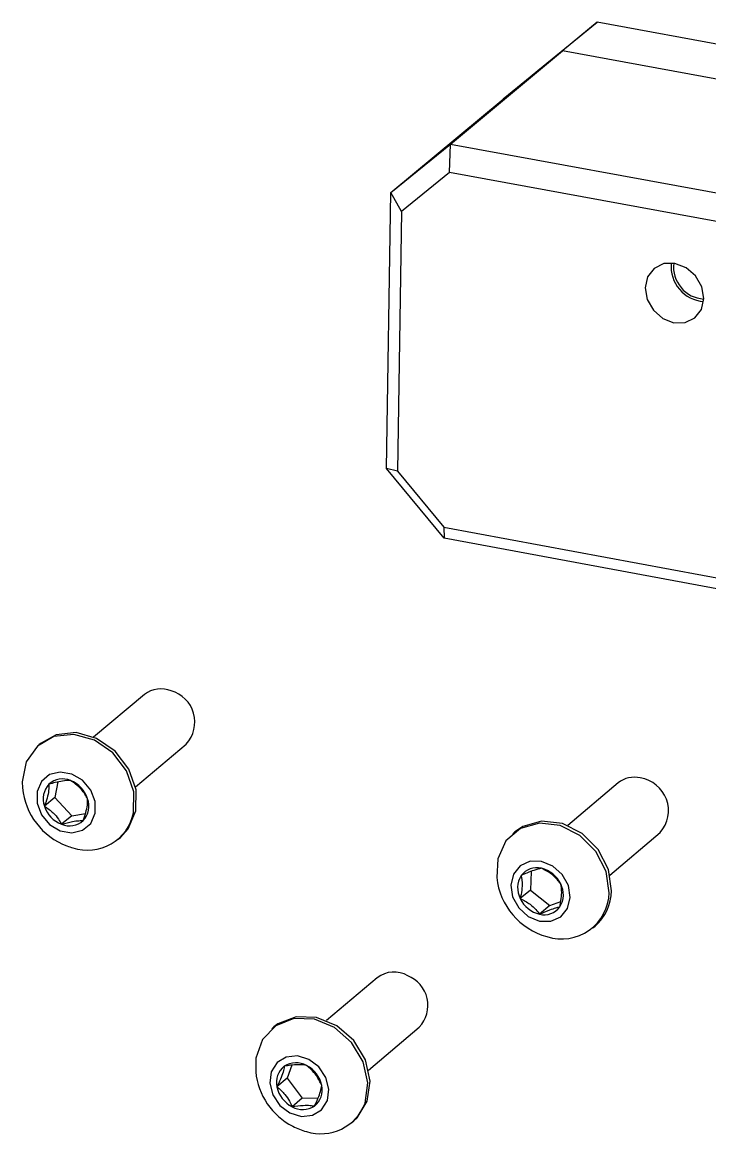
# Model space of a CAD drawing. Header units: millimetres. Extents: x 0 to 279, y 0 to 216.
# Drawn here: x 200.34 to 206.28, y 57.38 to 66.99 of the extents above; entities that cross this region are included whole.
import ezdxf

# ---------------------------------------------------------------- set-up
doc = ezdxf.new("R2010")
doc.units = ezdxf.units.MM

msp = doc.modelspace()

# ---------------------------------------------------------------- linework, layer by layer
at = {"color": 7, "linetype": 'Continuous', "lineweight": 25}
for p, q in [((204.7951, 66.5717), (205.3079, 66.9898)), ((205.3079, 66.9898), (205.0103, 66.7424)), ((213.4175, 65.503), (205.3079, 66.9898)), ((204.0405, 65.9363), (205.0103, 66.7424)), ((205.0103, 66.7424), (204.4973, 66.3242)), ((213.1241, 65.2536), (205.0103, 66.7424)), ((208.9276, 66.0236), (205.0103, 66.7424)), ((204.4973, 66.3242), (204.7951, 66.5717)), ((203.5268, 65.5175), (204.4973, 66.3242)), ((203.5268, 65.5175), (204.0405, 65.9363)), ((204.0328, 65.6905), (204.0405, 65.9363)), ((204.0405, 65.9363), (212.168, 64.4407)), ((204.0328, 65.6905), (203.6194, 65.3535)), ((212.0206, 64.2197), (204.0328, 65.6905)), ((203.4896, 63.1315), (203.5268, 65.5175)), ((203.6194, 65.3535), (203.5268, 65.5175)), ((203.6194, 65.3535), (203.5843, 63.1083)), ((203.5843, 63.1083), (203.4896, 63.1315)), ((203.9866, 62.527), (203.4896, 63.1315)), ((203.5843, 63.1083), (203.9843, 62.6216)), ((203.9843, 62.6216), (211.9624, 61.1397)), ((203.9843, 62.6216), (203.9866, 62.527)), ((212.1031, 61.0189), (203.9866, 62.527)), ((201.398, 61.1762), (200.9579, 60.8079)), ((200.503, 60.7563), (200.4841, 60.7405)), ((201.3185, 60.3784), (201.7582, 60.7472)), ((200.6486, 60.4193), (200.6212, 60.2842)), ((205.4901, 60.4107), (205.055, 60.0424)), ((200.6212, 60.2842), (200.5331, 60.2104)), ((200.6212, 60.2842), (200.7691, 60.127)), ((200.7691, 60.127), (200.681, 60.0532)), ((200.7691, 60.127), (200.8869, 60.1472)), ((204.5987, 59.9878), (204.58, 59.9719)), ((201.1696, 59.924), (201.1885, 59.9399)), ((205.4189, 59.614), (205.8537, 59.9827)), ((204.7381, 59.6458), (204.7319, 59.4851)), ((204.7319, 59.4851), (204.6444, 59.411)), ((204.7319, 59.4851), (204.8991, 59.3499)), ((204.8991, 59.3499), (204.8117, 59.2757)), ((204.8991, 59.3499), (204.9948, 59.3845)), ((205.2719, 59.1574), (205.2906, 59.1733)), ((203.409, 58.7265), (202.9708, 58.3557)), ((202.516, 58.3017), (202.4972, 58.2858)), ((203.3339, 57.9279), (203.7718, 58.2992)), ((202.6699, 57.9702), (202.63, 57.8569)), ((202.63, 57.8569), (202.5422, 57.7826)), ((202.63, 57.8569), (202.7602, 57.6847)), ((202.7602, 57.6847), (202.6725, 57.6104)), ((202.7602, 57.6847), (202.898, 57.689)), ((203.1875, 57.4725), (203.2063, 57.4885))]:
    msp.add_line(p, q, dxfattribs=at)
at = {"color": 7, "linetype": 'Continuous', "lineweight": 25, "flags": 128}
for points in [[(206.2306, 64.6005), (206.213, 64.7021), (206.1594, 64.7953), (206.0781, 64.866), (205.9814, 64.9034), (205.8841, 64.9018), (205.801, 64.8614), (205.7447, 64.7884), (205.7238, 64.694), (205.7415, 64.5924), (205.7951, 64.4992), (205.8763, 64.4285), (205.973, 64.3911), (206.0702, 64.3927), (206.1534, 64.433), (206.2097, 64.506), (206.2306, 64.6005)], [(201.303, 60.1536), (201.3051, 60.3344), (201.2426, 60.5148), (201.1238, 60.6706), (200.9649, 60.7806), (200.7873, 60.83), (200.6151, 60.8121), (200.4714, 60.7294), (200.3757, 60.5931), (200.3408, 60.4215), (200.343, 60.3682)], [(201.3218, 60.1694), (201.324, 60.3502), (201.2614, 60.5306), (201.1427, 60.6864), (200.9838, 60.7964), (200.8062, 60.8458), (200.6339, 60.8279), (200.503, 60.7563)], [(200.9703, 60.1485), (200.9703, 60.2497), (200.9322, 60.3498), (200.8616, 60.4336), (200.7694, 60.4882), (200.6696, 60.5054), (200.5775, 60.4826), (200.5069, 60.4232), (200.4687, 60.3363), (200.4687, 60.2351), (200.5069, 60.135), (200.5774, 60.0512), (200.6695, 59.9966), (200.7693, 59.9794), (200.8615, 60.0022), (200.9321, 60.0616), (200.9703, 60.1485)], [(201.1885, 59.9399), (201.2553, 60.0128), (201.3218, 60.1694)], [(205.4132, 59.4619), (205.3872, 59.6459), (205.2988, 59.819), (205.1599, 59.9576), (204.9895, 60.0431), (204.8104, 60.064), (204.6469, 60.0173), (204.5211, 59.9095), (204.4499, 59.7551), (204.4407, 59.5937)], [(205.4319, 59.4778), (205.4059, 59.6618), (205.3175, 59.8349), (205.1787, 59.9735), (205.0082, 60.059), (204.8291, 60.0798), (204.6657, 60.0332), (204.5987, 59.9878)], [(205.076, 59.4204), (205.0603, 59.5233), (205.0079, 59.6187), (204.9268, 59.6922), (204.8293, 59.7325), (204.7304, 59.7335), (204.6449, 59.695), (204.5861, 59.623), (204.5627, 59.5283), (204.5785, 59.4255), (204.6308, 59.3301), (204.7119, 59.2566), (204.8094, 59.2163), (204.9083, 59.2153), (204.9937, 59.2537), (205.0526, 59.3258), (205.076, 59.4204)], [(203.303, 57.642), (203.328, 57.8169), (203.2874, 58.0002), (203.1866, 58.1672), (203.0392, 58.2952), (202.8652, 58.3669), (202.6881, 58.3727), (202.5318, 58.3118), (202.4174, 58.1925), (202.3604, 58.0308), (202.3581, 57.9126)], [(203.3218, 57.6579), (203.3468, 57.8328), (203.3062, 58.0162), (203.2054, 58.1831), (203.058, 58.3111), (202.884, 58.3828), (202.7069, 58.3886), (202.5506, 58.3277), (202.516, 58.3017)], [(202.9781, 57.6639), (202.991, 57.7621), (202.9649, 57.8642), (202.9039, 57.9549), (202.8172, 58.0203), (202.7181, 58.0503), (202.6217, 58.0406), (202.5426, 57.9925), (202.4928, 57.9133), (202.48, 57.8152), (202.5061, 57.7131), (202.5671, 57.6224), (202.6537, 57.5571), (202.7528, 57.527), (202.8492, 57.5367), (202.9283, 57.5848), (202.9781, 57.6639)], [(203.2063, 57.4885), (203.2345, 57.515), (203.3218, 57.6579)]]:
    msp.add_lwpolyline(points, dxfattribs=at)
at = {"color": 7, "linetype": 'Continuous', "lineweight": 25}
for centre, radius, start, end in [((206.2513, 64.8774), 0.3037, 174.97797, 265.60184), ((206.2464, 64.8732), 0.2776, 173.30573, 266.76308), ((201.5388, 60.9987), 0.2266, 66.85233, 128.44427), ((201.5518, 60.9371), 0.2805, 317.38864, 74.24273), ((200.7063, 60.2737), 0.1845, 136.96316, 200.0775), ((200.6896, 60.2709), 0.1747, 66.972, 132.53044), ((200.6675, 60.1982), 0.2503, 17.71365, 68.82195), ((205.6293, 60.2422), 0.2185, 76.07191, 129.55477), ((205.6397, 60.1718), 0.2856, 318.54015, 81.50675), ((200.9353, 60.4238), 0.5949, 185.36288, 249.48564), ((200.7327, 60.2111), 0.1844, 316.94631, 20.0746), ((200.7715, 60.2865), 0.2503, 197.71753, 248.81322), ((200.7494, 60.2139), 0.1747, 246.96293, 312.51261), ((200.9063, 60.2339), 0.4047, 251.51007, 348.55304), ((200.9352, 60.4233), 0.5943, 249.47685, 254.6614), ((204.8198, 59.5037), 0.1984, 147.715, 207.85953), ((204.7866, 59.5115), 0.1665, 75.94784, 143.88679), ((204.7713, 59.4331), 0.2463, 25.13692, 76.92318), ((205.0338, 59.6569), 0.5965, 186.08191, 254.60864), ((204.8189, 59.4451), 0.1983, 327.69984, 27.85892), ((204.8674, 59.5157), 0.2463, 205.13909, 256.91275), ((205.0026, 59.4723), 0.4107, 251.96815, 358.54564), ((205.0246, 59.4818), 0.4074, 310.78054, 359.43709), ((204.8521, 59.4373), 0.1665, 255.93607, 323.86951), ((203.5535, 58.5403), 0.2357, 59.81082, 127.82318), ((203.5711, 58.4878), 0.2754, 316.78163, 68.49762), ((202.7067, 57.8063), 0.1849, 60.27091, 123.29746), ((202.6834, 57.7445), 0.2504, 11.55189, 62.6538), ((202.9505, 57.9715), 0.5953, 185.6747, 242.81695), ((202.7118, 57.823), 0.1744, 127.73142, 193.38615), ((202.7876, 57.8328), 0.2504, 191.55718, 242.64637), ((202.7591, 57.7543), 0.1744, 307.71358, 13.38109), ((202.7642, 57.771), 0.185, 240.26394, 303.27987), ((202.921, 57.7849), 0.4079, 252.19175, 339.49147), ((202.9505, 57.9712), 0.595, 242.80093, 254.96797)]:
    msp.add_arc(centre, radius, start, end, dxfattribs=at)
for points, knots in [([(200.5715, 60.3996), (200.5717, 60.3908), (200.5721, 60.3661), (200.5658, 60.3145), (200.5494, 60.256), (200.537, 60.2213), (200.5331, 60.2104)], [0, 0, 0, 0, 0.180942, 0.506293, 0.843975, 1, 1, 1, 1]), ([(200.7579, 60.4316), (200.7365, 60.4314), (200.6997, 60.431), (200.6294, 60.4163), (200.5893, 60.4047), (200.5715, 60.3996)], [0, 0, 0, 0, 0.439105, 0.751358, 1, 1, 1, 1]), ([(200.9059, 60.2744), (200.89, 60.3013), (200.8626, 60.3473), (200.806, 60.3999), (200.7727, 60.4219), (200.7579, 60.4316)], [0, 0, 0, 0, 0.439105, 0.751358, 1, 1, 1, 1]), ([(200.8675, 60.0852), (200.8714, 60.0961), (200.8837, 60.1308), (200.9002, 60.1893), (200.9065, 60.2409), (200.9061, 60.2656), (200.9059, 60.2744)], [0, 0, 0, 0, 0.156025, 0.493707, 0.819058, 1, 1, 1, 1]), ([(200.5331, 60.2104), (200.5595, 60.1922), (200.6047, 60.1612), (200.6534, 60.1019), (200.6725, 60.0681), (200.681, 60.0532)], [0, 0, 0, 0, 0.439105, 0.751358, 1, 1, 1, 1]), ([(200.681, 60.0532), (200.713, 60.0621), (200.7676, 60.0775), (200.83, 60.0855), (200.8559, 60.0853), (200.8675, 60.0852)], [0, 0, 0, 0, 0.439105, 0.751358, 1, 1, 1, 1]), ([(204.6521, 59.6097), (204.654, 59.6003), (204.6592, 59.5741), (204.662, 59.5198), (204.6544, 59.4587), (204.6468, 59.4225), (204.6444, 59.411)], [0, 0, 0, 0, 0.1809422, 0.5062926, 0.8439745, 1, 1, 1, 1]), ([(204.827, 59.6731), (204.8072, 59.6684), (204.7732, 59.6604), (204.707, 59.6345), (204.669, 59.6173), (204.6521, 59.6097)], [0, 0, 0, 0, 0.439105, 0.751358, 1, 1, 1, 1]), ([(204.9943, 59.5377), (204.9755, 59.5615), (204.9434, 59.6022), (204.8799, 59.647), (204.8433, 59.6651), (204.827, 59.6731)], [0, 0, 0, 0, 0.439105, 0.751358, 1, 1, 1, 1]), ([(204.9866, 59.3391), (204.989, 59.3505), (204.9965, 59.3867), (205.0041, 59.4479), (205.0014, 59.5022), (204.9962, 59.5284), (204.9943, 59.5377)], [0, 0, 0, 0, 0.156025, 0.493707, 0.819058, 1, 1, 1, 1]), ([(204.6444, 59.411), (204.6736, 59.3961), (204.7234, 59.3704), (204.779, 59.3189), (204.8016, 59.289), (204.8117, 59.2757)], [0, 0, 0, 0, 0.439105, 0.751358, 1, 1, 1, 1]), ([(204.8117, 59.2757), (204.8419, 59.2892), (204.8936, 59.3122), (204.952, 59.3315), (204.976, 59.3367), (204.9866, 59.3391)], [0, 0, 0, 0, 0.439105, 0.751358, 1, 1, 1, 1]), ([(202.7984, 57.9669), (202.7759, 57.9705), (202.7375, 57.9765), (202.6647, 57.971), (202.6234, 57.964), (202.6051, 57.9609)], [0, 0, 0, 0, 0.4391052, 0.7513579, 1, 1, 1, 1]), ([(202.9287, 57.7946), (202.9153, 57.8237), (202.8922, 57.8735), (202.8419, 57.9315), (202.8117, 57.956), (202.7984, 57.9669)], [0, 0, 0, 0, 0.439105, 0.751358, 1, 1, 1, 1]), ([(202.6051, 57.9609), (202.6039, 57.9527), (202.6004, 57.9298), (202.5868, 57.8815), (202.5635, 57.8261), (202.5473, 57.7931), (202.5422, 57.7826)], [0, 0, 0, 0, 0.180942, 0.506293, 0.843975, 1, 1, 1, 1]), ([(202.5422, 57.7826), (202.5661, 57.7624), (202.6069, 57.7277), (202.6493, 57.6631), (202.6654, 57.6266), (202.6725, 57.6104)], [0, 0, 0, 0, 0.439105, 0.751358, 1, 1, 1, 1]), ([(202.8657, 57.6164), (202.8708, 57.6268), (202.887, 57.6599), (202.9104, 57.7153), (202.9239, 57.7636), (202.9274, 57.7865), (202.9287, 57.7946)], [0, 0, 0, 0, 0.156025, 0.493707, 0.819058, 1, 1, 1, 1]), ([(202.6725, 57.6104), (202.7054, 57.6157), (202.7616, 57.6247), (202.8265, 57.6234), (202.8537, 57.6185), (202.8657, 57.6164)], [0, 0, 0, 0, 0.439105, 0.751358, 1, 1, 1, 1])]:
    msp.add_open_spline(points, degree=3, knots=knots, dxfattribs=at)

doc.saveas('drawing.dxf')
